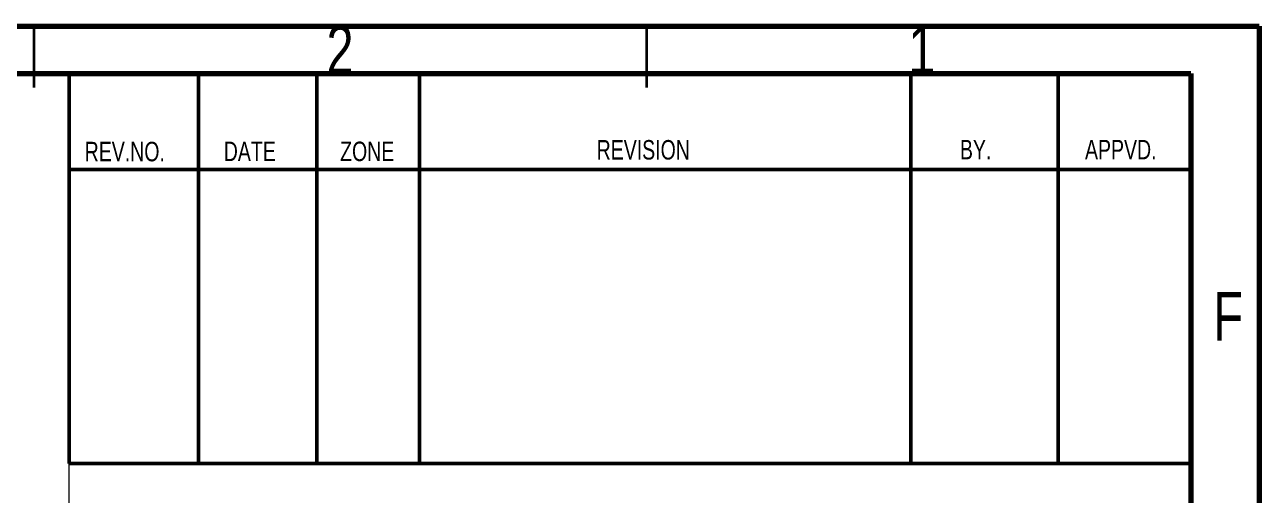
# Model space of a CAD drawing. Header units: millimetres. Extents: x 15 to 1266, y -324 to 294.
# Drawn here: x 316 to 416.7, y -74.8 to -36.4 of the extents above; entities that cross this region are included whole.
import ezdxf

# ---------------------------------------------------------------- set-up
doc = ezdxf.new("R2010")
doc.units = ezdxf.units.MM
doc.styles.add('SLDTEXTSTYLE0', font='TXT', dxfattribs={"width": 0.75})

msp = doc.modelspace()

# ---------------------------------------------------------------- linework, layer by layer
at = {"color": 7, "linetype": 'Continuous', "lineweight": 70}
for p, q in [((16.738536, -36.5306917), (416.738536, -36.5306917)), ((416.738536, -36.5306917), (416.738536, -323.5306917)), ((21.738536, -40.3971667), (411.1410081, -40.3971667)), ((411.1410081, -40.3971667), (411.1410081, -317.3971667))]:
    msp.add_line(p, q, dxfattribs=at)
at = {"color": 7, "linetype": 'Continuous', "lineweight": 35}
for p, q in [((316.738536, -41.5306917), (316.738536, -36.5306917)), ((366.738536, -41.5306917), (366.738536, -36.5306917))]:
    msp.add_line(p, q, dxfattribs=at)
at = {"color": 7, "linetype": 'Continuous', "lineweight": 50}
for p, q in [((319.581397, -40.3971667), (319.581397, -72.2200857)), ((330.1573356, -40.3971667), (330.1573356, -72.0833804)), ((339.8167463, -40.3971667), (339.8167463, -72.220106)), ((348.1741931, -40.3971667), (348.1741931, -72.2200857)), ((388.2908788, -40.3971667), (388.2908788, -72.2200857)), ((400.3274906, -40.3971667), (400.3274906, -72.220106)), ((411.1410081, -48.2128878), (319.581397, -48.2128878)), ((411.1410081, -72.2200857), (319.581397, -72.2200857))]:
    msp.add_line(p, q, dxfattribs=at)
at = {"color": 7, "linetype": 'Continuous', "lineweight": 18}
msp.add_line((319.6225578, -234.2053037), (319.581397, -72.2200857), dxfattribs=at)

# ---------------------------------------------------------------- texts
at = {"color": 7, "linetype": 'Continuous', "lineweight": 0, "style": 'SLDTEXTSTYLE0'}
for s, insert, char_height, attachment_point in [('2', (341.6985729, -36.4705376), 3.96875, 2), ('1', (389.1985729, -36.4705376), 3.96875, 2), ('REV.NO.', (320.8546609, -45.9664645), 1.5875, 1), ('DATE', (332.2075827, -45.9512466), 1.5875, 1), ('ZONE', (341.7059079, -45.9512466), 1.5875, 1), ('REVISION', (362.6464415, -45.8241064), 1.5875, 1), ('BY.', (392.2995852, -45.8088885), 1.5875, 1), ('APPVD.', (402.5105763, -45.8088885), 1.5875, 1), ('F', (414.1962762, -58.2205376), 3.96875, 2)]:
    msp.add_mtext(s, dxfattribs=dict(at, insert=insert, char_height=char_height, attachment_point=attachment_point))

doc.saveas('drawing.dxf')
